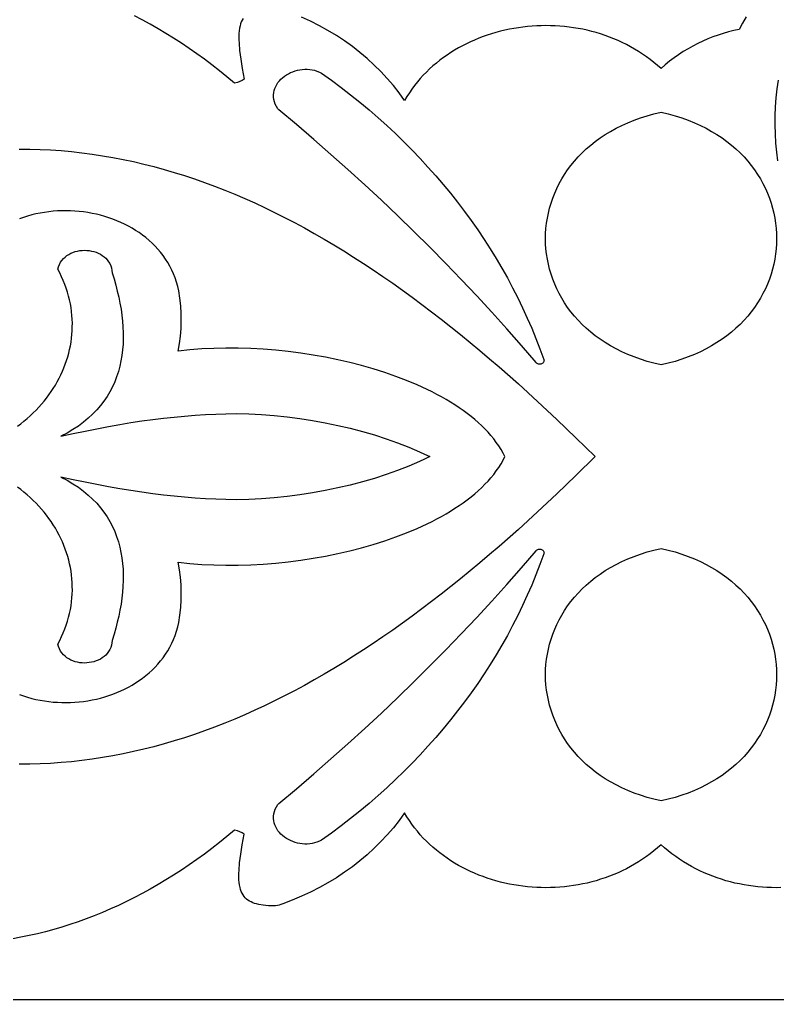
# Model space of a CAD drawing. Extents: x -335 to 335, y -262 to 262.
# Drawn here: x 159.1 to 215, y -212.5 to -140.3 of the extents above; entities that cross this region are included whole.
import ezdxf

# ---------------------------------------------------------------- set-up
doc = ezdxf.new("R2010")
doc.units = 0
doc.layers.add('LAYER_1', color=18, linetype='CONTINUOUS')

msp = doc.modelspace()

# ---------------------------------------------------------------- linework, layer by layer
at = {"layer": 'LAYER_1'}
for points in [[(185.59, 148.269), (119.669, 212.5), (-285, 212.5), (-285, -212.5), (285, -212.5), (285, 49.824), (192.783, 141.45)], [(178.169, -146.874), (178.066, -146.695), (177.985, -146.518), (177.924, -146.343), (177.884, -146.171), (177.863, -146.002), (177.861, -145.836), (177.876, -145.674), (177.908, -145.516), (177.956, -145.364), (178.019, -145.216), (178.095, -145.075), (178.185, -144.939), (178.288, -144.81), (178.401, -144.689), (178.526, -144.575), (178.659, -144.469), (178.802, -144.371), (178.953, -144.283), (179.11, -144.204), (179.274, -144.135), (179.443, -144.076), (179.617, -144.027), (179.794, -143.991), (179.974, -143.965), (180.155, -143.952), (180.338, -143.952), (180.52, -143.964), (180.702, -143.991), (180.881, -144.031), (181.059, -144.085), (181.232, -144.155), (181.402, -144.239), (182.125, -144.761), (182.836, -145.293), (183.534, -145.836), (184.22, -146.388), (184.894, -146.951), (185.554, -147.524), (186.201, -148.106), (186.835, -148.698), (187.456, -149.3), (188.063, -149.91), (188.657, -150.53), (189.237, -151.159), (189.803, -151.796), (190.356, -152.442), (190.894, -153.096), (191.418, -153.759), (191.928, -154.429), (192.423, -155.107), (192.904, -155.793), (193.37, -156.487), (193.821, -157.188), (194.257, -157.896), (194.678, -158.611), (195.084, -159.333), (195.474, -160.062), (195.849, -160.797), (196.208, -161.539), (196.551, -162.287), (196.879, -163.041), (197.19, -163.8), (197.486, -164.566), (197.765, -165.336), (197.781, -165.392), (197.785, -165.444), (197.776, -165.493), (197.758, -165.538), (197.729, -165.578), (197.694, -165.614), (197.651, -165.643), (197.604, -165.667), (197.553, -165.683), (197.499, -165.692), (197.444, -165.694), (197.39, -165.687), (197.337, -165.671), (197.287, -165.646), (197.241, -165.61), (197.201, -165.564), (196.131, -164.32), (195.044, -163.086), (193.942, -161.863), (192.825, -160.65), (191.692, -159.448), (190.544, -158.256), (189.381, -157.075), (188.203, -155.906), (187.009, -154.747), (185.801, -153.599), (184.578, -152.463), (183.34, -151.338), (182.088, -150.224), (180.822, -149.122), (179.541, -148.031), (178.245, -146.953)], [(206.41, -147.126), (206.934, -147.249), (207.441, -147.388), (207.932, -147.543), (208.405, -147.712), (208.863, -147.896), (209.303, -148.094), (209.727, -148.305), (210.135, -148.529), (210.525, -148.765), (210.9, -149.014), (211.257, -149.273), (211.598, -149.544), (211.922, -149.825), (212.23, -150.115), (212.521, -150.415), (212.795, -150.724), (213.053, -151.041), (213.294, -151.365), (213.518, -151.697), (213.726, -152.036), (213.917, -152.38), (214.092, -152.731), (214.25, -153.086), (214.391, -153.447), (214.516, -153.811), (214.624, -154.179), (214.715, -154.55), (214.79, -154.923), (214.848, -155.299), (214.89, -155.676), (214.915, -156.054), (214.923, -156.433), (214.915, -156.812), (214.89, -157.19), (214.848, -157.567), (214.79, -157.943), (214.715, -158.317), (214.624, -158.688), (214.516, -159.055), (214.391, -159.42), (214.25, -159.78), (214.092, -160.135), (213.917, -160.486), (213.726, -160.831), (213.518, -161.169), (213.294, -161.501), (213.053, -161.826), (212.795, -162.142), (212.521, -162.451), (212.23, -162.751), (211.922, -163.042), (211.598, -163.322), (211.257, -163.593), (210.9, -163.852), (210.525, -164.101), (210.135, -164.337), (209.727, -164.561), (209.303, -164.773), (208.863, -164.97), (208.405, -165.154), (207.932, -165.324), (207.441, -165.478), (206.934, -165.617), (206.41, -165.74), (205.886, -165.617), (205.379, -165.478), (204.889, -165.324), (204.415, -165.154), (203.958, -164.97), (203.517, -164.773), (203.093, -164.561), (202.686, -164.337), (202.295, -164.101), (201.921, -163.852), (201.563, -163.593), (201.223, -163.322), (200.898, -163.042), (200.591, -162.751), (200.3, -162.451), (200.025, -162.142), (199.768, -161.826), (199.527, -161.501), (199.302, -161.169), (199.094, -160.831), (198.903, -160.486), (198.728, -160.135), (198.57, -159.78), (198.429, -159.42), (198.304, -159.055), (198.196, -158.688), (198.105, -158.317), (198.03, -157.943), (197.972, -157.567), (197.93, -157.19), (197.905, -156.812), (197.897, -156.433), (197.905, -156.054), (197.93, -155.676), (197.972, -155.299), (198.03, -154.923), (198.105, -154.55), (198.196, -154.179), (198.304, -153.811), (198.429, -153.447), (198.57, -153.086), (198.728, -152.731), (198.903, -152.38), (199.094, -152.036), (199.302, -151.697), (199.527, -151.365), (199.768, -151.041), (200.025, -150.724), (200.3, -150.415), (200.591, -150.115), (200.898, -149.825), (201.223, -149.544), (201.563, -149.273), (201.921, -149.014), (202.295, -148.765), (202.686, -148.529), (203.093, -148.305), (203.517, -148.094), (203.958, -147.896), (204.415, -147.712), (204.889, -147.543), (205.379, -147.388), (205.886, -147.249)], [(197.201, -179.44), (197.241, -179.394), (197.287, -179.358), (197.337, -179.333), (197.39, -179.317), (197.444, -179.31), (197.499, -179.312), (197.553, -179.321), (197.604, -179.337), (197.651, -179.361), (197.694, -179.39), (197.729, -179.426), (197.758, -179.466), (197.776, -179.511), (197.785, -179.56), (197.781, -179.612), (197.765, -179.668), (197.486, -180.438), (197.19, -181.204), (196.879, -181.963), (196.551, -182.717), (196.208, -183.465), (195.849, -184.207), (195.474, -184.942), (195.084, -185.671), (194.678, -186.393), (194.257, -187.108), (193.821, -187.816), (193.37, -188.517), (192.904, -189.211), (192.423, -189.897), (191.928, -190.575), (191.418, -191.245), (190.894, -191.908), (190.356, -192.562), (189.803, -193.208), (189.237, -193.845), (188.657, -194.474), (188.063, -195.094), (187.456, -195.704), (186.835, -196.306), (186.201, -196.898), (185.554, -197.48), (184.894, -198.053), (184.22, -198.616), (183.534, -199.168), (182.836, -199.711), (182.125, -200.243), (181.402, -200.765), (181.232, -200.849), (181.059, -200.919), (180.881, -200.973), (180.702, -201.013), (180.52, -201.04), (180.338, -201.052), (180.155, -201.052), (179.974, -201.039), (179.794, -201.013), (179.617, -200.977), (179.443, -200.928), (179.274, -200.869), (179.11, -200.8), (178.953, -200.721), (178.802, -200.633), (178.659, -200.535), (178.526, -200.429), (178.401, -200.315), (178.288, -200.194), (178.185, -200.065), (178.095, -199.929), (178.019, -199.788), (177.956, -199.64), (177.908, -199.488), (177.876, -199.33), (177.861, -199.168), (177.863, -199.002), (177.884, -198.833), (177.924, -198.661), (177.985, -198.486), (178.066, -198.309), (178.169, -198.13), (178.245, -198.051), (179.541, -196.973), (180.822, -195.882), (182.088, -194.78), (183.34, -193.666), (184.578, -192.541), (185.801, -191.405), (187.009, -190.257), (188.203, -189.098), (189.381, -187.929), (190.544, -186.748), (191.692, -185.556), (192.825, -184.354), (193.942, -183.141), (195.044, -181.918), (196.131, -180.684)], [(206.41, -179.264), (206.934, -179.387), (207.441, -179.526), (207.932, -179.68), (208.405, -179.85), (208.863, -180.034), (209.303, -180.231), (209.727, -180.443), (210.135, -180.667), (210.525, -180.903), (210.9, -181.152), (211.257, -181.411), (211.598, -181.682), (211.922, -181.962), (212.23, -182.253), (212.521, -182.553), (212.795, -182.862), (213.053, -183.178), (213.294, -183.503), (213.518, -183.835), (213.726, -184.173), (213.917, -184.518), (214.092, -184.869), (214.25, -185.224), (214.391, -185.584), (214.516, -185.949), (214.624, -186.316), (214.715, -186.687), (214.79, -187.061), (214.848, -187.437), (214.89, -187.814), (214.915, -188.192), (214.923, -188.571), (214.915, -188.95), (214.89, -189.328), (214.848, -189.705), (214.79, -190.081), (214.715, -190.454), (214.624, -190.825), (214.516, -191.193), (214.391, -191.557), (214.25, -191.918), (214.092, -192.273), (213.917, -192.624), (213.726, -192.968), (213.518, -193.307), (213.294, -193.639), (213.053, -193.963), (212.795, -194.28), (212.521, -194.589), (212.23, -194.889), (211.922, -195.179), (211.598, -195.46), (211.257, -195.731), (210.9, -195.99), (210.525, -196.239), (210.135, -196.475), (209.727, -196.699), (209.303, -196.91), (208.863, -197.108), (208.405, -197.292), (207.932, -197.461), (207.441, -197.616), (206.934, -197.755), (206.41, -197.878), (205.886, -197.755), (205.379, -197.616), (204.889, -197.461), (204.415, -197.292), (203.958, -197.108), (203.517, -196.91), (203.093, -196.699), (202.686, -196.475), (202.295, -196.239), (201.921, -195.99), (201.563, -195.731), (201.223, -195.46), (200.898, -195.179), (200.591, -194.889), (200.3, -194.589), (200.025, -194.28), (199.768, -193.963), (199.527, -193.639), (199.302, -193.307), (199.094, -192.968), (198.903, -192.624), (198.728, -192.273), (198.57, -191.918), (198.429, -191.557), (198.304, -191.193), (198.196, -190.825), (198.105, -190.454), (198.03, -190.081), (197.972, -189.705), (197.93, -189.328), (197.905, -188.95), (197.897, -188.571), (197.905, -188.192), (197.93, -187.814), (197.972, -187.437), (198.03, -187.061), (198.105, -186.687), (198.196, -186.316), (198.304, -185.949), (198.429, -185.584), (198.57, -185.224), (198.728, -184.869), (198.903, -184.518), (199.094, -184.173), (199.302, -183.835), (199.527, -183.503), (199.768, -183.178), (200.025, -182.862), (200.3, -182.553), (200.591, -182.253), (200.898, -181.962), (201.223, -181.682), (201.563, -181.411), (201.921, -181.152), (202.295, -180.903), (202.686, -180.667), (203.093, -180.443), (203.517, -180.231), (203.958, -180.034), (204.415, -179.85), (204.889, -179.68), (205.379, -179.526), (205.886, -179.387)]]:
    msp.add_lwpolyline(points, close=True, dxfattribs=at)
for points in [[(175.608, -140.2), (175.54, -140.323), (175.481, -140.457), (175.43, -140.604), (175.388, -140.763), (175.354, -140.936), (175.329, -141.124), (175.313, -141.326), (175.305, -141.543), (175.305, -141.776), (175.314, -142.026), (175.358, -142.577), (175.436, -143.2), (175.548, -143.9), (175.693, -144.682), (175.551, -144.781), (175.384, -144.863), (175.191, -144.927), (174.97, -144.971), (174.424, -144.514), (173.873, -144.069), (173.319, -143.637), (172.761, -143.218), (172.2, -142.811), (171.636, -142.416), (171.068, -142.034), (170.498, -141.665), (169.924, -141.308), (169.348, -140.964), (168.769, -140.633), (168.187, -140.314), (167.603, -140.008)], [(212.679, -140.083), (212.418, -140.546), (212.168, -141.012), (211.773, -141.1), (211.381, -141.199), (210.993, -141.311), (210.607, -141.436), (210.226, -141.572), (209.849, -141.722), (209.477, -141.883), (209.11, -142.057), (208.749, -142.244), (208.394, -142.443), (208.045, -142.655), (207.703, -142.88), (207.368, -143.117), (207.04, -143.367), (206.721, -143.631), (206.41, -143.907), (206.148, -143.673), (205.881, -143.448), (205.607, -143.233), (205.328, -143.027), (205.043, -142.829), (204.754, -142.641), (204.459, -142.462), (204.16, -142.292), (203.857, -142.131), (203.549, -141.979), (203.238, -141.836), (202.923, -141.702), (202.604, -141.577), (202.283, -141.46), (201.958, -141.353), (201.631, -141.254), (201.302, -141.164), (200.97, -141.082), (200.636, -141.01), (200.301, -140.946), (199.964, -140.89), (199.626, -140.843), (199.287, -140.805), (198.947, -140.776), (198.607, -140.754), (198.267, -140.742), (197.926, -140.738), (197.586, -140.742), (197.246, -140.755), (196.907, -140.776), (196.568, -140.805), (196.231, -140.843), (195.896, -140.888), (195.562, -140.943), (195.23, -141.005), (194.9, -141.076), (194.572, -141.154), (194.247, -141.241), (193.925, -141.336), (193.606, -141.439), (193.291, -141.55), (192.979, -141.669), (192.671, -141.797), (192.366, -141.932), (192.067, -142.074), (191.771, -142.225), (191.481, -142.384), (191.196, -142.55), (190.915, -142.725), (190.641, -142.907), (190.372, -143.097), (190.109, -143.294), (189.852, -143.499), (189.602, -143.712), (189.359, -143.933), (189.122, -144.161), (188.893, -144.396), (188.671, -144.64), (188.457, -144.89), (188.251, -145.148), (188.053, -145.414), (187.863, -145.687), (187.682, -145.967), (187.51, -146.255), (187.111, -145.7), (186.688, -145.16), (186.241, -144.637), (185.769, -144.13), (185.275, -143.641), (184.759, -143.17), (184.222, -142.717), (183.663, -142.283), (183.084, -141.869), (182.487, -141.475), (181.87, -141.101), (181.235, -140.748), (180.583, -140.417), (179.915, -140.108)], [(215.012, -150.713), (214.93, -150.052), (214.87, -149.389), (214.832, -148.724), (214.815, -148.059), (214.82, -147.393), (214.846, -146.728), (214.894, -146.065), (214.963, -145.404), (215.054, -144.746)], [(159.117, -149.833), (159.892, -149.838), (160.666, -149.86), (161.437, -149.898), (162.207, -149.952), (162.974, -150.021), (163.739, -150.106), (164.502, -150.207), (165.264, -150.323), (166.023, -150.454), (166.78, -150.601), (167.536, -150.762), (168.29, -150.938), (169.042, -151.129), (169.792, -151.334), (170.541, -151.553), (171.287, -151.787), (172.033, -152.035), (172.776, -152.296), (173.518, -152.572), (174.258, -152.861), (174.997, -153.163), (175.734, -153.479), (176.47, -153.808), (177.204, -154.15), (177.937, -154.505), (178.669, -154.873), (179.399, -155.253), (180.128, -155.646), (180.856, -156.051), (181.582, -156.468), (182.307, -156.897), (183.031, -157.338), (183.754, -157.791), (184.476, -158.256), (185.196, -158.731), (185.916, -159.219), (186.635, -159.717), (187.352, -160.226), (188.069, -160.746), (188.784, -161.277), (189.499, -161.819), (190.213, -162.371), (190.926, -162.933), (191.638, -163.505), (192.35, -164.088), (193.061, -164.68), (193.771, -165.282), (194.48, -165.893), (195.897, -167.144), (197.312, -168.432), (198.724, -169.755), (200.135, -171.112), (201.544, -172.502), (200.135, -173.892), (198.724, -175.249), (197.312, -176.572), (195.897, -177.86), (194.48, -179.111), (193.771, -179.722), (193.061, -180.324), (192.35, -180.916), (191.638, -181.499), (190.926, -182.071), (190.213, -182.633), (189.499, -183.185), (188.784, -183.727), (188.069, -184.258), (187.352, -184.778), (186.635, -185.287), (185.916, -185.785), (185.196, -186.273), (184.476, -186.748), (183.754, -187.213), (183.031, -187.666), (182.307, -188.107), (181.582, -188.536), (180.856, -188.953), (180.128, -189.358), (179.399, -189.751), (178.669, -190.131), (177.937, -190.499), (177.204, -190.854), (176.47, -191.196), (175.734, -191.525), (174.997, -191.841), (174.258, -192.143), (173.518, -192.432), (172.776, -192.708), (172.033, -192.969), (171.287, -193.217), (170.541, -193.451), (169.792, -193.67), (169.042, -193.875), (168.29, -194.066), (167.536, -194.242), (166.78, -194.403), (166.023, -194.55), (165.264, -194.681), (164.502, -194.797), (163.739, -194.898), (162.974, -194.983), (162.207, -195.052), (161.437, -195.106), (160.666, -195.144), (159.892, -195.166), (159.117, -195.171)], [(159.133, -190.033), (159.433, -190.138), (159.738, -190.232), (160.046, -190.316), (160.357, -190.39), (160.671, -190.453), (160.987, -190.507), (161.305, -190.55), (161.625, -190.583), (161.945, -190.606), (162.266, -190.619), (162.588, -190.622), (162.909, -190.615), (163.23, -190.598), (163.549, -190.571), (163.868, -190.534), (164.184, -190.488), (164.499, -190.432), (164.811, -190.366), (165.119, -190.29), (165.425, -190.204), (165.727, -190.11), (166.024, -190.005), (166.317, -189.891), (166.606, -189.767), (166.888, -189.635), (167.165, -189.492), (167.436, -189.34), (167.7, -189.179), (167.957, -189.009), (168.207, -188.829), (168.449, -188.641), (168.683, -188.443), (168.909, -188.236), (169.125, -188.019), (169.332, -187.794), (169.529, -187.56), (169.716, -187.317), (169.893, -187.065), (170.058, -186.803), (170.212, -186.534), (170.354, -186.255), (170.484, -185.967), (170.602, -185.671), (170.706, -185.366), (170.798, -185.053), (170.875, -184.731), (170.96, -184.176), (171.02, -183.62), (171.054, -183.063), (171.062, -182.505), (171.044, -181.948), (171.001, -181.391), (170.931, -180.836), (170.836, -180.283), (171.694, -180.373), (172.568, -180.439), (173.456, -180.481), (174.355, -180.5), (175.264, -180.495), (176.179, -180.466), (177.099, -180.415), (178.021, -180.341), (178.943, -180.245), (179.863, -180.127), (180.778, -179.987), (181.687, -179.826), (182.586, -179.643), (183.474, -179.439), (184.349, -179.215), (185.207, -178.97), (186.047, -178.705), (186.867, -178.421), (187.664, -178.116), (188.436, -177.793), (189.18, -177.45), (189.541, -177.271), (189.895, -177.088), (190.24, -176.901), (190.578, -176.708), (190.906, -176.512), (191.226, -176.31), (191.537, -176.104), (191.838, -175.894), (192.13, -175.679), (192.412, -175.46), (192.683, -175.237), (192.944, -175.009), (193.194, -174.777), (193.433, -174.541), (193.661, -174.3), (193.877, -174.056), (194.081, -173.807), (194.272, -173.554), (194.451, -173.297), (194.618, -173.036), (194.771, -172.771), (194.91, -172.502), (194.771, -172.233), (194.618, -171.968), (194.451, -171.707), (194.272, -171.45), (194.081, -171.197), (193.877, -170.948), (193.661, -170.704), (193.433, -170.463), (193.194, -170.227), (192.944, -169.995), (192.683, -169.767), (192.412, -169.544), (192.13, -169.325), (191.838, -169.11), (191.537, -168.9), (191.226, -168.694), (190.906, -168.492), (190.578, -168.296), (190.24, -168.103), (189.895, -167.916), (189.541, -167.733), (189.18, -167.554), (188.436, -167.211), (187.664, -166.888), (186.867, -166.583), (186.047, -166.299), (185.207, -166.034), (184.349, -165.789), (183.474, -165.565), (182.586, -165.361), (181.687, -165.178), (180.778, -165.017), (179.863, -164.877), (178.943, -164.759), (178.021, -164.663), (177.099, -164.589), (176.179, -164.538), (175.264, -164.509), (174.355, -164.504), (173.456, -164.523), (172.568, -164.565), (171.694, -164.631), (170.836, -164.721), (170.931, -164.168), (171.001, -163.613), (171.044, -163.056), (171.062, -162.499), (171.054, -161.941), (171.02, -161.384), (170.96, -160.828), (170.875, -160.273), (170.798, -159.951), (170.706, -159.638), (170.602, -159.333), (170.484, -159.037), (170.354, -158.749), (170.212, -158.47), (170.058, -158.201), (169.893, -157.939), (169.716, -157.687), (169.529, -157.444), (169.332, -157.21), (169.125, -156.985), (168.909, -156.768), (168.683, -156.561), (168.449, -156.363), (168.207, -156.175), (167.957, -155.995), (167.7, -155.825), (167.436, -155.664), (167.165, -155.512), (166.888, -155.369), (166.606, -155.237), (166.317, -155.113), (166.024, -154.999), (165.727, -154.894), (165.425, -154.8), (165.119, -154.714), (164.811, -154.638), (164.499, -154.572), (164.184, -154.516), (163.868, -154.47), (163.549, -154.433), (163.23, -154.406), (162.909, -154.389), (162.588, -154.382), (162.266, -154.385), (161.945, -154.398), (161.625, -154.421), (161.305, -154.454), (160.987, -154.497), (160.671, -154.551), (160.357, -154.614), (160.046, -154.688), (159.738, -154.772), (159.433, -154.866), (159.133, -154.971)], [(158.984, -170.261), (159.231, -170.077), (159.47, -169.886), (159.703, -169.69), (159.929, -169.489), (160.148, -169.283), (160.36, -169.072), (160.564, -168.857), (160.761, -168.636), (160.951, -168.411), (161.133, -168.182), (161.307, -167.949), (161.474, -167.711), (161.633, -167.47), (161.784, -167.225), (161.927, -166.977), (162.061, -166.726), (162.188, -166.471), (162.306, -166.213), (162.416, -165.952), (162.517, -165.689), (162.609, -165.423), (162.693, -165.154), (162.768, -164.884), (162.833, -164.611), (162.89, -164.336), (162.938, -164.06), (162.976, -163.782), (163.005, -163.502), (163.025, -163.222), (163.034, -162.94), (163.035, -162.657), (163.025, -162.373), (163.006, -162.089), (162.976, -161.804), (162.937, -161.519), (162.887, -161.234), (162.827, -160.949), (162.757, -160.664), (162.676, -160.379), (162.585, -160.094), (162.483, -159.811), (162.37, -159.528), (162.247, -159.246), (162.112, -158.965), (161.966, -158.685), (162.018, -158.503), (162.086, -158.334), (162.169, -158.179), (162.267, -158.036), (162.377, -157.906), (162.5, -157.789), (162.632, -157.684), (162.775, -157.592), (162.925, -157.513), (163.083, -157.446), (163.246, -157.391), (163.414, -157.349), (163.586, -157.319), (163.76, -157.301), (163.935, -157.295), (164.111, -157.302), (164.285, -157.32), (164.457, -157.349), (164.625, -157.391), (164.789, -157.444), (164.947, -157.509), (165.098, -157.585), (165.241, -157.673), (165.375, -157.772), (165.498, -157.882), (165.609, -158.003), (165.707, -158.136), (165.792, -158.279), (165.861, -158.433), (165.914, -158.598), (165.949, -158.774), (165.966, -158.961), (166.105, -159.409), (166.233, -159.856), (166.349, -160.302), (166.453, -160.747), (166.543, -161.191), (166.62, -161.632), (166.683, -162.071), (166.731, -162.507), (166.764, -162.939), (166.782, -163.368), (166.783, -163.793), (166.768, -164.213), (166.736, -164.628), (166.686, -165.037), (166.618, -165.441), (166.531, -165.838), (166.425, -166.229), (166.3, -166.612), (166.154, -166.988), (165.988, -167.356), (165.801, -167.716), (165.591, -168.067), (165.36, -168.409), (165.106, -168.741), (164.829, -169.063), (164.528, -169.375), (164.203, -169.675), (163.853, -169.965), (163.478, -170.243), (163.078, -170.508), (162.651, -170.762), (162.197, -171.002), (163.093, -170.802), (163.973, -170.616), (164.837, -170.442), (165.687, -170.281), (166.522, -170.133), (167.346, -169.997), (168.157, -169.874), (168.958, -169.764), (169.75, -169.666), (170.532, -169.58), (171.307, -169.507), (172.076, -169.446), (172.838, -169.397), (173.596, -169.36), (174.351, -169.335), (175.102, -169.322), (176.031, -169.347), (176.968, -169.397), (177.909, -169.471), (178.853, -169.569), (179.795, -169.69), (180.735, -169.835), (181.669, -170.003), (182.594, -170.194), (183.508, -170.407), (184.408, -170.642), (185.291, -170.899), (186.155, -171.178), (186.997, -171.478), (187.814, -171.799), (188.213, -171.967), (188.605, -172.14), (188.989, -172.319), (189.365, -172.502), (188.989, -172.685), (188.605, -172.864), (188.213, -173.037), (187.814, -173.205), (186.997, -173.526), (186.155, -173.826), (185.291, -174.105), (184.408, -174.362), (183.508, -174.597), (182.594, -174.81), (181.669, -175.001), (180.735, -175.169), (179.795, -175.314), (178.853, -175.435), (177.909, -175.533), (176.968, -175.607), (176.031, -175.657), (175.102, -175.682), (174.351, -175.669), (173.596, -175.644), (172.838, -175.607), (172.076, -175.558), (171.307, -175.497), (170.532, -175.424), (169.75, -175.338), (168.958, -175.24), (168.157, -175.13), (167.346, -175.007), (166.522, -174.871), (165.687, -174.723), (164.837, -174.562), (163.973, -174.388), (163.093, -174.202), (162.197, -174.002), (162.651, -174.242), (163.078, -174.496), (163.478, -174.761), (163.853, -175.039), (164.203, -175.329), (164.528, -175.629), (164.829, -175.941), (165.106, -176.263), (165.36, -176.595), (165.591, -176.937), (165.801, -177.288), (165.988, -177.648), (166.154, -178.016), (166.3, -178.392), (166.425, -178.775), (166.531, -179.166), (166.618, -179.563), (166.686, -179.967), (166.736, -180.376), (166.768, -180.791), (166.783, -181.211), (166.782, -181.636), (166.764, -182.065), (166.731, -182.497), (166.683, -182.933), (166.62, -183.372), (166.543, -183.813), (166.453, -184.257), (166.349, -184.702), (166.233, -185.148), (166.105, -185.595), (165.966, -186.043), (165.949, -186.23), (165.914, -186.406), (165.861, -186.571), (165.792, -186.725), (165.707, -186.868), (165.609, -187.001), (165.498, -187.122), (165.375, -187.232), (165.241, -187.331), (165.098, -187.419), (164.947, -187.495), (164.789, -187.56), (164.625, -187.613), (164.457, -187.655), (164.285, -187.684), (164.111, -187.702), (163.935, -187.709), (163.76, -187.703), (163.586, -187.685), (163.414, -187.655), (163.246, -187.613), (163.083, -187.558), (162.925, -187.491), (162.775, -187.412), (162.632, -187.32), (162.5, -187.215), (162.377, -187.098), (162.267, -186.968), (162.169, -186.825), (162.086, -186.67), (162.018, -186.501), (161.966, -186.319), (162.112, -186.039), (162.247, -185.758), (162.37, -185.476), (162.483, -185.193), (162.585, -184.91), (162.676, -184.625), (162.757, -184.34), (162.827, -184.055), (162.887, -183.77), (162.937, -183.485), (162.976, -183.2), (163.006, -182.915), (163.025, -182.631), (163.035, -182.347), (163.034, -182.064), (163.025, -181.782), (163.005, -181.502), (162.976, -181.222), (162.938, -180.944), (162.89, -180.668), (162.833, -180.393), (162.768, -180.12), (162.693, -179.85), (162.609, -179.581), (162.517, -179.315), (162.416, -179.052), (162.306, -178.791), (162.188, -178.533), (162.061, -178.278), (161.927, -178.027), (161.784, -177.779), (161.633, -177.534), (161.474, -177.293), (161.307, -177.055), (161.133, -176.822), (160.951, -176.593), (160.761, -176.368), (160.564, -176.147), (160.36, -175.932), (160.148, -175.721), (159.929, -175.515), (159.703, -175.314), (159.47, -175.118), (159.231, -174.927), (158.984, -174.743)], [(215.235, -204.262), (214.894, -204.266), (214.554, -204.262), (214.213, -204.25), (213.873, -204.228), (213.533, -204.199), (213.194, -204.161), (212.856, -204.114), (212.519, -204.058), (212.184, -203.994), (211.85, -203.922), (211.519, -203.84), (211.189, -203.75), (210.862, -203.651), (210.537, -203.544), (210.216, -203.427), (209.898, -203.302), (209.583, -203.168), (209.271, -203.025), (208.964, -202.873), (208.66, -202.712), (208.361, -202.542), (208.067, -202.363), (207.777, -202.175), (207.493, -201.977), (207.214, -201.771), (206.94, -201.556), (206.672, -201.331), (206.41, -201.097), (206.148, -201.331), (205.881, -201.556), (205.607, -201.771), (205.328, -201.977), (205.043, -202.175), (204.754, -202.363), (204.459, -202.542), (204.16, -202.712), (203.857, -202.873), (203.549, -203.025), (203.238, -203.168), (202.923, -203.302), (202.604, -203.427), (202.283, -203.544), (201.958, -203.651), (201.631, -203.75), (201.302, -203.84), (200.97, -203.922), (200.636, -203.994), (200.301, -204.058), (199.964, -204.114), (199.626, -204.161), (199.287, -204.199), (198.947, -204.228), (198.607, -204.25), (198.267, -204.262), (197.926, -204.266), (197.586, -204.262), (197.246, -204.249), (196.907, -204.228), (196.568, -204.199), (196.231, -204.161), (195.896, -204.116), (195.562, -204.061), (195.23, -203.999), (194.9, -203.928), (194.572, -203.85), (194.247, -203.763), (193.925, -203.668), (193.606, -203.565), (193.291, -203.454), (192.979, -203.335), (192.671, -203.207), (192.366, -203.072), (192.067, -202.93), (191.771, -202.779), (191.481, -202.62), (191.196, -202.454), (190.915, -202.279), (190.641, -202.097), (190.372, -201.907), (190.109, -201.71), (189.852, -201.505), (189.602, -201.292), (189.359, -201.071), (189.122, -200.843), (188.893, -200.608), (188.671, -200.364), (188.457, -200.114), (188.251, -199.856), (188.053, -199.59), (187.863, -199.317), (187.682, -199.037), (187.51, -198.749), (187.111, -199.304), (186.688, -199.844), (186.241, -200.367), (185.769, -200.874), (185.275, -201.363), (184.759, -201.834), (184.222, -202.287), (183.663, -202.721), (183.084, -203.135), (182.487, -203.529), (181.87, -203.903), (181.235, -204.256), (180.583, -204.587), (179.915, -204.896), (179.23, -205.183), (178.531, -205.446), (178.406, -205.501), (178.278, -205.544), (178.147, -205.578), (178.014, -205.601), (177.88, -205.613), (177.745, -205.616), (177.611, -205.61), (177.478, -205.593), (177.105, -205.556), (176.768, -205.502), (176.613, -205.466), (176.466, -205.425), (176.329, -205.377), (176.2, -205.321), (176.079, -205.258), (175.968, -205.186), (175.865, -205.105), (175.771, -205.015), (175.685, -204.915), (175.608, -204.804), (175.54, -204.681), (175.481, -204.547), (175.43, -204.4), (175.388, -204.241), (175.354, -204.068), (175.329, -203.88), (175.313, -203.678), (175.305, -203.461), (175.305, -203.228), (175.314, -202.978), (175.358, -202.427), (175.436, -201.804), (175.548, -201.104), (175.693, -200.322), (175.551, -200.223), (175.384, -200.141), (175.191, -200.077), (174.97, -200.033), (174.424, -200.49), (173.873, -200.935), (173.319, -201.367), (172.761, -201.786), (172.2, -202.193), (171.636, -202.588), (171.068, -202.97), (170.498, -203.339), (169.924, -203.696), (169.348, -204.04), (168.769, -204.371), (168.187, -204.69), (167.603, -204.996), (167.017, -205.289), (166.429, -205.569), (165.838, -205.837), (165.246, -206.091), (164.652, -206.333), (164.057, -206.562), (163.46, -206.778), (162.861, -206.981), (162.262, -207.171), (161.661, -207.348), (161.06, -207.512), (160.458, -207.663), (159.855, -207.8), (159.251, -207.925), (158.647, -208.036)]]:
    msp.add_lwpolyline(points, dxfattribs=at)

doc.saveas('drawing.dxf')
